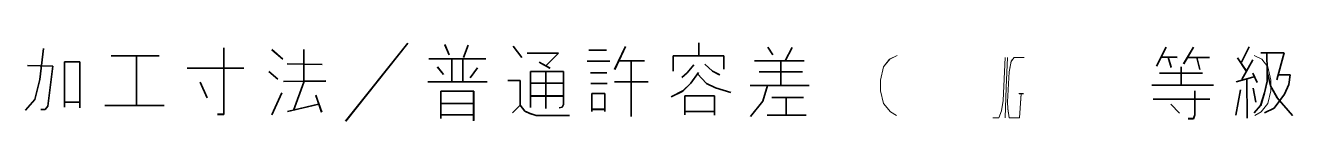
# Model space of a CAD drawing. Header units: millimetres. Extents: x 1333 to 104182, y -62616 to -5704.
# Drawn here: x 51175.83 to 51209.41, y -62575.59 to -62573.5 of the extents above; entities that cross this region are included whole.
import ezdxf

# ---------------------------------------------------------------- set-up
doc = ezdxf.new("R2010")
doc.units = ezdxf.units.MM
doc.header["$LTSCALE"] = 0.5
doc.layers.add('08', color=1, linetype='Continuous')

# ---------------------------------------------------------------- blocks, each defined once
blk = doc.blocks.new('999')
at = {"color": 7, "lineweight": 35, "ltscale": 0.066172}
blk.add_line((75265.72, -11821.05), (75270.65, -11814.83), dxfattribs=at)
at = {"color": 7, "lineweight": 35, "ltscale": 0.007379}
blk.add_line((75273.59, -11814.94), (75273.94, -11815.75), dxfattribs=at)
at = {"color": 7, "lineweight": 35, "ltscale": 0.008807}
blk.add_line((75275.45, -11814.99), (75275.08, -11815.97), dxfattribs=at)
at = {"color": 7, "lineweight": 35, "ltscale": 0.009663}
blk.add_line((75279.03, -11815.05), (75279.73, -11815.97), dxfattribs=at)
at = {"color": 7, "lineweight": 35, "ltscale": 0.01708}
blk.add_line((75287.97, -11815.08), (75287.1, -11816.93), dxfattribs=at)
at = {"color": 7, "lineweight": 35, "ltscale": 0.008563}
blk.add_line((75293.8, -11814.79), (75293.8, -11815.82), dxfattribs=at)
at = {"color": 7, "lineweight": 35, "ltscale": 0.006218}
blk.add_line((75299.28, -11815.13), (75299.67, -11815.76), dxfattribs=at)
at = {"color": 7, "lineweight": 35, "ltscale": 0.010119}
blk.add_line((75301.21, -11815.16), (75300.65, -11816.24), dxfattribs=at)
at = {"color": 7, "lineweight": 35, "ltscale": 0.014202}
blk.add_line((75330.93, -11815.14), (75330.17, -11816.66), dxfattribs=at)
at = {"color": 7, "lineweight": 35, "ltscale": 0.01294}
blk.add_line((75333.12, -11815.14), (75332.33, -11816.48), dxfattribs=at)
at = {"color": 7, "lineweight": 35, "ltscale": 0.011516}
blk.add_line((75337.54, -11815.11), (75336.92, -11816.35), dxfattribs=at)
at = {"color": 7, "lineweight": 35, "ltscale": 0.020655}
blk.add_line((75241.7, -11815.25), (75241.41, -11817.71), dxfattribs=at)
at = {"color": 7, "lineweight": 35, "ltscale": 0.031799}
blk.add_line((75247.07, -11815.82), (75250.89, -11815.82), dxfattribs=at)
at = {"color": 7, "lineweight": 35, "ltscale": 0.033154}
blk.add_line((75249.09, -11815.82), (75249.09, -11819.8), dxfattribs=at)
at = {"color": 7, "lineweight": 35, "ltscale": 0.044147}
blk.add_line((75256.04, -11815.21), (75256.04, -11820.5), dxfattribs=at)
at = {"color": 7, "lineweight": 35, "ltscale": 0.009588}
blk.add_line((75259.86, -11815.34), (75260.72, -11816.11), dxfattribs=at)
at = {"color": 7, "lineweight": 35, "ltscale": 0.021799}
blk.add_line((75262.38, -11815.32), (75262.38, -11817.93), dxfattribs=at)
at = {"color": 7, "lineweight": 35, "ltscale": 0.037671}
blk.add_line((75272.34, -11816.07), (75276.86, -11816.07), dxfattribs=at)
at = {"color": 7, "lineweight": 35, "ltscale": 0.015274}
for p, q in [((75274.16, -11816.07), (75274.16, -11817.91)), ((75275.02, -11816.07), (75275.02, -11817.91))]:
    blk.add_line(p, q, dxfattribs=at)
at = {"color": 7, "lineweight": 35, "ltscale": 0.020654}
blk.add_line((75280.15, -11815.62), (75282.63, -11815.62), dxfattribs=at)
at = {"color": 7, "lineweight": 35, "ltscale": 0.011899}
blk.add_line((75282.63, -11815.62), (75281.62, -11816.63), dxfattribs=at)
at = {"color": 7, "lineweight": 35, "ltscale": 0.011804}
blk.add_line((75285.05, -11815.37), (75286.46, -11815.37), dxfattribs=at)
at = {"color": 7, "lineweight": 35, "ltscale": 0.033508}
blk.add_line((75291.75, -11815.83), (75295.77, -11815.83), dxfattribs=at)
at = {"color": 7, "lineweight": 35, "ltscale": 0.010254}
blk.add_line((75291.75, -11817.06), (75291.75, -11815.83), dxfattribs=at)
at = {"color": 7, "lineweight": 35, "ltscale": 0.008789}
blk.add_line((75295.77, -11815.83), (75295.77, -11816.89), dxfattribs=at)
at = {"color": 7, "lineweight": 35, "ltscale": 0.010633}
blk.add_line((75330.53, -11815.94), (75331.81, -11815.95), dxfattribs=at)
at = {"color": 7, "lineweight": 35, "ltscale": 0.006978}
blk.add_line((75331.1, -11815.95), (75331.33, -11816.75), dxfattribs=at)
at = {"color": 7, "lineweight": 35, "ltscale": 0.014575}
blk.add_line((75332.63, -11815.97), (75334.38, -11815.97), dxfattribs=at)
at = {"color": 7, "lineweight": 35, "ltscale": 0.008305}
blk.add_line((75333.37, -11815.97), (75333.63, -11816.93), dxfattribs=at)
at = {"color": 7, "lineweight": 35, "ltscale": 0.010969}
blk.add_line((75336.62, -11815.98), (75337.34, -11817.09), dxfattribs=at)
at = {"color": 7, "lineweight": 35, "ltscale": 0.015061}
blk.add_line((75337.84, -11816.15), (75336.96, -11817.73), dxfattribs=at)
at = {"color": 7, "lineweight": 35, "ltscale": 0.015417}
blk.add_line((75338.47, -11815.59), (75340.32, -11815.59), dxfattribs=at)
at = {"color": 7, "lineweight": 35, "ltscale": 0.012437}
blk.add_line((75338.95, -11815.59), (75338.97, -11817.09), dxfattribs=at)
at = {"color": 7, "lineweight": 35, "ltscale": 0.018595}
blk.add_line((75340.32, -11815.59), (75339.74, -11817.75), dxfattribs=at)
at = {"color": 7, "lineweight": 35, "ltscale": 0.016825}
blk.add_line((75240.43, -11816.61), (75242.45, -11816.66), dxfattribs=at)
at = {"color": 7, "lineweight": 35, "ltscale": 0.026786}
blk.add_line((75242.45, -11816.66), (75242.03, -11819.84), dxfattribs=at)
at = {"color": 7, "lineweight": 35, "ltscale": 0.030225}
blk.add_line((75243.37, -11819.93), (75243.37, -11816.3), dxfattribs=at)
at = {"color": 7, "lineweight": 35, "ltscale": 0.010229}
for p, q in [((75243.37, -11816.3), (75244.59, -11816.3)), ((75243.37, -11819.54), (75244.59, -11819.54))]:
    blk.add_line(p, q, dxfattribs=at)
at = {"color": 7, "lineweight": 35, "ltscale": 0.030591}
blk.add_line((75244.59, -11816.3), (75244.59, -11819.98), dxfattribs=at)
at = {"color": 7, "lineweight": 35, "ltscale": 0.037646}
blk.add_line((75253.11, -11816.81), (75257.62, -11816.81), dxfattribs=at)
at = {"color": 7, "lineweight": 35, "ltscale": 0.007779}
blk.add_line((75259.62, -11817.07), (75260.32, -11817.69), dxfattribs=at)
at = {"color": 7, "lineweight": 35, "ltscale": 0.023221}
blk.add_line((75261.07, -11816.48), (75263.85, -11816.52), dxfattribs=at)
at = {"color": 7, "lineweight": 35, "ltscale": 0.006379}
blk.add_line((75273.02, -11816.72), (75273.48, -11817.33), dxfattribs=at)
at = {"color": 7, "lineweight": 35, "ltscale": 0.008333}
blk.add_line((75276.19, -11816.78), (75275.6, -11817.59), dxfattribs=at)
at = {"color": 7, "lineweight": 35, "ltscale": 0.021924}
for p, q in [((75280.4, -11817.08), (75283.04, -11817.08)), ((75280.4, -11818.02), (75283.04, -11818.02)), ((75280.4, -11819.04), (75283.04, -11819.04))]:
    blk.add_line(p, q, dxfattribs=at)
at = {"color": 7, "lineweight": 35, "ltscale": 0.024112}
blk.add_line((75280.4, -11819.97), (75280.4, -11817.08), dxfattribs=at)
at = {"color": 7, "lineweight": 35, "ltscale": 0.008191}
blk.add_line((75281.1, -11816.34), (75281.96, -11816.83), dxfattribs=at)
at = {"color": 7, "lineweight": 35, "ltscale": 0.024789}
blk.add_line((75281.62, -11817.08), (75281.62, -11820.05), dxfattribs=at)
at = {"color": 7, "lineweight": 35, "ltscale": 0.022086}
blk.add_line((75283.04, -11817.08), (75283.04, -11819.73), dxfattribs=at)
at = {"color": 7, "lineweight": 35, "ltscale": 0.014954}
blk.add_line((75284.91, -11816.25), (75286.7, -11816.25), dxfattribs=at)
at = {"color": 7, "lineweight": 35, "ltscale": 0.017163}
blk.add_line((75287.42, -11816.23), (75289.48, -11816.23), dxfattribs=at)
at = {"color": 7, "lineweight": 35, "ltscale": 0.037097}
blk.add_line((75288.4, -11816.23), (75288.4, -11820.69), dxfattribs=at)
at = {"color": 7, "lineweight": 35, "ltscale": 0.006944}
blk.add_line((75293.4, -11816.55), (75292.86, -11817.18), dxfattribs=at)
at = {"color": 7, "lineweight": 35, "ltscale": 0.008876}
blk.add_line((75293.77, -11817.16), (75293.15, -11818.02), dxfattribs=at)
at = {"color": 7, "lineweight": 35, "ltscale": 0.006856}
blk.add_line((75294.27, -11816.51), (75294.88, -11817.06), dxfattribs=at)
at = {"color": 7, "lineweight": 35, "ltscale": 0.005335}
blk.add_line((75294.88, -11817.06), (75295.45, -11817.36), dxfattribs=at)
at = {"color": 7, "lineweight": 35, "ltscale": 0.032825}
blk.add_line((75298.21, -11816.22), (75302.15, -11816.22), dxfattribs=at)
at = {"color": 7, "lineweight": 35, "ltscale": 0.028784}
blk.add_line((75298.58, -11817.1), (75302.03, -11817.1), dxfattribs=at)
at = {"color": 7, "lineweight": 35, "ltscale": 0.016113}
blk.add_line((75300.3, -11816.27), (75300.3, -11818.2), dxfattribs=at)
at = {"color": 7, "lineweight": 35, "ltscale": 0.012183}
blk.add_line((75332.14, -11816.71), (75332.14, -11818.17), dxfattribs=at)
at = {"color": 7, "lineweight": 35, "ltscale": 0.006531}
blk.add_line((75338.97, -11817.09), (75338.97, -11817.87), dxfattribs=at)
at = {"color": 7, "lineweight": 35, "ltscale": 0.009809}
blk.add_line((75338.97, -11817.09), (75339.24, -11818.23), dxfattribs=at)
at = {"color": 7, "lineweight": 35, "ltscale": 0.013815}
blk.add_line((75241.41, -11817.71), (75241, -11819.32), dxfattribs=at)
at = {"color": 7, "lineweight": 35, "ltscale": 0.011397}
blk.add_line((75254.16, -11817.93), (75254.71, -11819.18), dxfattribs=at)
at = {"color": 7, "lineweight": 35, "ltscale": 0.027969}
blk.add_line((75264.14, -11817.84), (75260.78, -11817.89), dxfattribs=at)
at = {"color": 7, "lineweight": 35, "ltscale": 0.020044}
blk.add_line((75262.38, -11817.93), (75261.57, -11820.2), dxfattribs=at)
at = {"color": 7, "lineweight": 35, "ltscale": 0.039233}
blk.add_line((75272.25, -11817.91), (75276.96, -11817.91), dxfattribs=at)
at = {"color": 7, "lineweight": 35, "ltscale": 0.008044}
blk.add_line((75278.61, -11817.8), (75279.58, -11817.8), dxfattribs=at)
at = {"color": 7, "lineweight": 35, "ltscale": 0.016486}
blk.add_line((75279.58, -11817.8), (75279.58, -11819.78), dxfattribs=at)
at = {"color": 7, "lineweight": 35, "ltscale": 0.010791}
for p, q in [((75285.19, -11817.18), (75286.49, -11817.18)), ((75285.21, -11818.05), (75286.5, -11818.05))]:
    blk.add_line(p, q, dxfattribs=at)
at = {"color": 7, "lineweight": 35, "ltscale": 0.022253}
blk.add_line((75287.1, -11817.9), (75289.77, -11817.9), dxfattribs=at)
at = {"color": 7, "lineweight": 35, "ltscale": 0.004706}
blk.add_line((75292.86, -11817.18), (75292.44, -11817.56), dxfattribs=at)
at = {"color": 7, "lineweight": 35, "ltscale": 0.007402}
blk.add_line((75293.15, -11818.02), (75292.52, -11818.64), dxfattribs=at)
at = {"color": 7, "lineweight": 35, "ltscale": 0.008722}
blk.add_line((75293.69, -11817.28), (75294.39, -11818.05), dxfattribs=at)
at = {"color": 7, "lineweight": 35, "ltscale": 0.0066}
blk.add_line((75294.39, -11818.05), (75295.11, -11818.39), dxfattribs=at)
at = {"color": 7, "lineweight": 35, "ltscale": 0.040857}
blk.add_line((75329.81, -11818.17), (75334.71, -11818.17), dxfattribs=at)
at = {"color": 7, "lineweight": 35, "ltscale": 0.028455}
blk.add_line((75330.42, -11817.21), (75333.84, -11817.21), dxfattribs=at)
at = {"color": 7, "lineweight": 35, "ltscale": 0.013172}
blk.add_line((75336.5, -11817.91), (75338.02, -11817.48), dxfattribs=at)
at = {"color": 7, "lineweight": 35, "ltscale": 0.026301}
blk.add_line((75337.36, -11817.67), (75337.39, -11820.82), dxfattribs=at)
at = {"color": 7, "lineweight": 35, "ltscale": 0.006849}
blk.add_line((75337.82, -11817.22), (75338.18, -11817.96), dxfattribs=at)
at = {"color": 7, "lineweight": 35, "ltscale": 0.007862}
blk.add_line((75338.97, -11817.87), (75338.75, -11818.79), dxfattribs=at)
at = {"color": 7, "lineweight": 35, "ltscale": 0.007922}
blk.add_line((75339.85, -11817.35), (75340.8, -11817.35), dxfattribs=at)
at = {"color": 7, "lineweight": 35, "ltscale": 0.006974}
blk.add_line((75340.68, -11818.13), (75340.35, -11818.89), dxfattribs=at)
at = {"color": 7, "lineweight": 35, "ltscale": 0.006559}
blk.add_line((75340.8, -11817.35), (75340.68, -11818.13), dxfattribs=at)
at = {"color": 7, "lineweight": 35, "ltscale": 0.016069}
blk.add_line((75259.86, -11820.55), (75260.65, -11818.79), dxfattribs=at)
at = {"color": 7, "lineweight": 35, "ltscale": 0.011819}
blk.add_line((75263.35, -11818.99), (75263.81, -11820.33), dxfattribs=at)
at = {"color": 7, "lineweight": 35, "ltscale": 0.021753}
for p, q in [((75273.28, -11818.66), (75275.89, -11818.66)), ((75273.28, -11819.65), (75275.89, -11819.65)), ((75273.28, -11820.55), (75275.89, -11820.55))]:
    blk.add_line(p, q, dxfattribs=at)
at = {"color": 7, "lineweight": 35, "ltscale": 0.018134}
blk.add_line((75273.28, -11820.83), (75273.28, -11818.66), dxfattribs=at)
at = {"color": 7, "lineweight": 35, "ltscale": 0.019601}
blk.add_line((75275.89, -11818.66), (75275.89, -11821.01), dxfattribs=at)
at = {"color": 7, "lineweight": 35, "ltscale": 0.008545}
for p, q in [((75285.29, -11818.85), (75286.31, -11818.85)), ((75285.29, -11820.1), (75286.31, -11820.1))]:
    blk.add_line(p, q, dxfattribs=at)
at = {"color": 7, "lineweight": 35, "ltscale": 0.011942}
for p, q in [((75285.29, -11820.28), (75285.29, -11818.85)), ((75286.31, -11818.85), (75286.31, -11820.28))]:
    blk.add_line(p, q, dxfattribs=at)
at = {"color": 7, "lineweight": 35, "ltscale": 0.008548}
blk.add_line((75292.52, -11818.64), (75291.6, -11819.1), dxfattribs=at)
at = {"color": 7, "lineweight": 35, "ltscale": 0.019666}
for p, q in [((75292.68, -11819.02), (75295.04, -11819.02)), ((75292.68, -11820.27), (75295.04, -11820.27))]:
    blk.add_line(p, q, dxfattribs=at)
at = {"color": 7, "lineweight": 35, "ltscale": 0.012732}
blk.add_line((75292.68, -11820.55), (75292.68, -11819.02), dxfattribs=at)
at = {"color": 7, "lineweight": 35, "ltscale": 0.012845}
blk.add_line((75295.04, -11819.02), (75295.04, -11820.56), dxfattribs=at)
at = {"color": 7, "lineweight": 35, "ltscale": 0.010672}
blk.add_line((75295.11, -11818.39), (75296.34, -11818.75), dxfattribs=at)
at = {"color": 7, "lineweight": 35, "ltscale": 0.039124}
blk.add_line((75297.86, -11818.2), (75302.56, -11818.2), dxfattribs=at)
at = {"color": 7, "lineweight": 35, "ltscale": 0.0108}
blk.add_line((75299.24, -11818.2), (75298.87, -11819.44), dxfattribs=at)
at = {"color": 7, "lineweight": 35, "ltscale": 0.021021}
blk.add_line((75299.59, -11819.16), (75302.11, -11819.16), dxfattribs=at)
at = {"color": 7, "lineweight": 35, "ltscale": 0.011719}
blk.add_line((75300.73, -11819.16), (75300.73, -11820.56), dxfattribs=at)
at = {"color": 7, "lineweight": 35, "ltscale": 0.015826}
blk.add_line((75333.21, -11818.64), (75333.21, -11820.54), dxfattribs=at)
at = {"color": 7, "lineweight": 35, "ltscale": 0.017145}
blk.add_line((75336.86, -11818.55), (75336.47, -11820.57), dxfattribs=at)
at = {"color": 7, "lineweight": 35, "ltscale": 0.009481}
blk.add_line((75337.85, -11818.41), (75338.08, -11819.53), dxfattribs=at)
at = {"color": 7, "lineweight": 35, "ltscale": 0.008778}
blk.add_line((75338.75, -11818.79), (75338.45, -11819.8), dxfattribs=at)
at = {"color": 7, "lineweight": 35, "ltscale": 0.009214}
blk.add_line((75339.24, -11818.23), (75339.78, -11819.2), dxfattribs=at)
at = {"color": 7, "lineweight": 35, "ltscale": 0.011668}
blk.add_line((75340.35, -11818.89), (75339.52, -11820.02), dxfattribs=at)
at = {"color": 7, "lineweight": 35, "ltscale": 0.009468}
blk.add_line((75241, -11819.32), (75240.25, -11820.17), dxfattribs=at)
at = {"color": 7, "lineweight": 35, "ltscale": 0.00293}
blk.add_line((75241.83, -11820.13), (75241.48, -11820.13), dxfattribs=at)
at = {"color": 7, "lineweight": 35, "ltscale": 0.002891}
blk.add_line((75242.03, -11819.84), (75241.83, -11820.13), dxfattribs=at)
at = {"color": 7, "lineweight": 35, "ltscale": 0.039294}
blk.add_line((75246.57, -11819.8), (75251.28, -11819.8), dxfattribs=at)
at = {"color": 7, "lineweight": 35, "ltscale": 0.021238}
blk.add_line((75261.09, -11820.28), (75263.57, -11819.69), dxfattribs=at)
at = {"color": 7, "lineweight": 35, "ltscale": 0.007115}
blk.add_line((75279.58, -11819.78), (75278.97, -11820.38), dxfattribs=at)
at = {"color": 7, "lineweight": 35, "ltscale": 0.005093}
blk.add_line((75279.58, -11819.78), (75279.95, -11820.26), dxfattribs=at)
at = {"color": 7, "lineweight": 35, "ltscale": 0.001934}
blk.add_line((75282.92, -11819.93), (75282.7, -11819.99), dxfattribs=at)
at = {"color": 7, "lineweight": 35, "ltscale": 0.001928}
blk.add_line((75283.04, -11819.73), (75282.92, -11819.93), dxfattribs=at)
at = {"color": 7, "lineweight": 35, "ltscale": 0.01322}
blk.add_line((75298.87, -11819.44), (75297.89, -11820.69), dxfattribs=at)
at = {"color": 7, "lineweight": 35, "ltscale": 0.037598}
blk.add_line((75329.9, -11819.3), (75334.41, -11819.3), dxfattribs=at)
at = {"color": 7, "lineweight": 35, "ltscale": 0.00834}
blk.add_line((75332, -11820.42), (75331.31, -11819.69), dxfattribs=at)
at = {"color": 7, "lineweight": 35, "ltscale": 0.006581}
blk.add_line((75338.45, -11819.8), (75337.93, -11820.39), dxfattribs=at)
at = {"color": 7, "lineweight": 35, "ltscale": 0.00696}
blk.add_line((75339.52, -11820.02), (75338.77, -11820.39), dxfattribs=at)
at = {"color": 7, "lineweight": 35, "ltscale": 0.01548}
blk.add_line((75339.78, -11819.2), (75341, -11820.6), dxfattribs=at)
at = {"color": 7, "lineweight": 35, "ltscale": 0.004382}
blk.add_line((75256.04, -11820.5), (75255.52, -11820.5), dxfattribs=at)
at = {"color": 7, "lineweight": 35, "ltscale": 0.003764}
blk.add_line((75279.95, -11820.26), (75280.37, -11820.44), dxfattribs=at)
at = {"color": 7, "lineweight": 35, "ltscale": 0.004227}
blk.add_line((75280.37, -11820.44), (75280.85, -11820.59), dxfattribs=at)
at = {"color": 7, "lineweight": 35, "ltscale": 0.022107}
blk.add_line((75280.85, -11820.59), (75283.5, -11820.59), dxfattribs=at)
at = {"color": 7, "lineweight": 35, "ltscale": 0.025977}
blk.add_line((75299.21, -11820.58), (75302.33, -11820.58), dxfattribs=at)
at = {"color": 7, "lineweight": 35, "ltscale": 0.003699}
blk.add_line((75333.12, -11820.85), (75332.68, -11820.85), dxfattribs=at)
at = {"color": 7, "lineweight": 35, "ltscale": 0.002686}
blk.add_line((75333.21, -11820.54), (75333.12, -11820.85), dxfattribs=at)
at = {"color": 7, "lineweight": 13}
for points in [[(75309.56, -11815.8), (75308.96, -11816.1), (75308.48, -11816.7), (75308.24, -11817.78), (75308.24, -11818.62), (75308.48, -11819.64), (75309.02, -11820.3), (75309.5, -11820.6)], [(75318.14, -11815.97), (75317.99, -11819.39), (75317.84, -11820.23), (75317.64, -11820.77), (75317.16, -11820.77)], [(75318.14, -11820.77), (75318.23, -11818.37), (75318.32, -11815.97)], [(75319.42, -11818.85), (75319.27, -11820.77), (75318.47, -11820.77), (75318.35, -11820.05), (75318.32, -11819.51), (75318.47, -11817.11), (75318.62, -11816.27), (75318.86, -11815.97), (75319.66, -11815.97)], [(75337.94, -11815.8), (75338.54, -11816.1), (75339.02, -11816.7), (75339.26, -11817.78), (75339.26, -11818.62), (75339.02, -11819.64), (75338.48, -11820.3), (75338, -11820.6)], [(75319.24, -11818.85), (75319.6, -11818.85)]]:
    blk.add_lwpolyline(points, dxfattribs=at)

msp = doc.modelspace()

# ---------------------------------------------------------------- linework, layer by layer
at = {"color": 7, "lineweight": 35, "ltscale": 0.066172}
msp.add_line((51184.313, -62575.59), (51185.958, -62573.516), dxfattribs=at)
at = {"color": 7, "lineweight": 35, "ltscale": 0.007379}
msp.add_line((51186.938, -62573.553), (51187.055, -62573.824), dxfattribs=at)
at = {"color": 7, "lineweight": 35, "ltscale": 0.008807}
msp.add_line((51187.559, -62573.567), (51187.435, -62573.897), dxfattribs=at)
at = {"color": 7, "lineweight": 35, "ltscale": 0.009663}
msp.add_line((51188.751, -62573.589), (51188.985, -62573.897), dxfattribs=at)
at = {"color": 7, "lineweight": 35, "ltscale": 0.008563}
msp.add_line((51193.674, -62573.503), (51193.674, -62573.845), dxfattribs=at)
at = {"color": 7, "lineweight": 35, "ltscale": 0.020655}
msp.add_line((51176.308, -62573.655), (51176.212, -62574.476), dxfattribs=at)
at = {"color": 7, "lineweight": 35, "ltscale": 0.031799}
msp.add_line((51178.099, -62573.846), (51179.371, -62573.846), dxfattribs=at)
at = {"color": 7, "lineweight": 35, "ltscale": 0.033154}
msp.add_line((51178.771, -62573.846), (51178.771, -62575.172), dxfattribs=at)
at = {"color": 7, "lineweight": 35, "ltscale": 0.044147}
msp.add_line((51181.089, -62573.641), (51181.089, -62575.407), dxfattribs=at)
at = {"color": 7, "lineweight": 35, "ltscale": 0.009588}
msp.add_line((51182.361, -62573.685), (51182.646, -62573.941), dxfattribs=at)
at = {"color": 7, "lineweight": 35, "ltscale": 0.021799}
msp.add_line((51183.202, -62573.677), (51183.202, -62574.549), dxfattribs=at)
at = {"color": 7, "lineweight": 35, "ltscale": 0.037671}
msp.add_line((51186.521, -62573.93), (51188.028, -62573.93), dxfattribs=at)
at = {"color": 7, "lineweight": 35, "ltscale": 0.015274}
for p, q in [((51187.128, -62573.93), (51187.128, -62574.541)), ((51187.416, -62573.93), (51187.416, -62574.541))]:
    msp.add_line(p, q, dxfattribs=at)
at = {"color": 7, "lineweight": 35, "ltscale": 0.020654}
msp.add_line((51189.124, -62573.78), (51189.95, -62573.78), dxfattribs=at)
at = {"color": 7, "lineweight": 35, "ltscale": 0.011899}
msp.add_line((51189.95, -62573.78), (51189.613, -62574.117), dxfattribs=at)
at = {"color": 7, "lineweight": 35, "ltscale": 0.011804}
msp.add_line((51190.756, -62573.697), (51191.228, -62573.697), dxfattribs=at)
at = {"color": 7, "lineweight": 35, "ltscale": 0.01708}
msp.add_line((51191.732, -62573.597), (51191.439, -62574.215), dxfattribs=at)
at = {"color": 7, "lineweight": 35, "ltscale": 0.033508}
msp.add_line((51192.991, -62573.85), (51194.331, -62573.85), dxfattribs=at)
at = {"color": 7, "lineweight": 35, "ltscale": 0.010254}
msp.add_line((51192.991, -62574.26), (51192.991, -62573.85), dxfattribs=at)
at = {"color": 7, "lineweight": 35, "ltscale": 0.008789}
msp.add_line((51194.331, -62573.85), (51194.331, -62574.201), dxfattribs=at)
at = {"color": 7, "lineweight": 35, "ltscale": 0.006218}
msp.add_line((51195.5, -62573.615), (51195.63, -62573.827), dxfattribs=at)
at = {"color": 7, "lineweight": 35, "ltscale": 0.010119}
msp.add_line((51196.143, -62573.624), (51195.959, -62573.985), dxfattribs=at)
at = {"color": 7, "lineweight": 35, "ltscale": 0.014202}
msp.add_line((51206.052, -62573.619), (51205.797, -62574.126), dxfattribs=at)
at = {"color": 7, "lineweight": 35, "ltscale": 0.010633}
msp.add_line((51205.918, -62573.886), (51206.343, -62573.89), dxfattribs=at)
at = {"color": 7, "lineweight": 35, "ltscale": 0.006978}
msp.add_line((51206.107, -62573.888), (51206.183, -62574.157), dxfattribs=at)
at = {"color": 7, "lineweight": 35, "ltscale": 0.01294}
msp.add_line((51206.779, -62573.619), (51206.519, -62574.066), dxfattribs=at)
at = {"color": 7, "lineweight": 35, "ltscale": 0.014575}
msp.add_line((51206.618, -62573.896), (51207.201, -62573.895), dxfattribs=at)
at = {"color": 7, "lineweight": 35, "ltscale": 0.008305}
msp.add_line((51206.865, -62573.896), (51206.95, -62574.217), dxfattribs=at)
at = {"color": 7, "lineweight": 35, "ltscale": 0.010969}
msp.add_line((51207.947, -62573.9), (51208.188, -62574.267), dxfattribs=at)
at = {"color": 7, "lineweight": 35, "ltscale": 0.011516}
msp.add_line((51208.253, -62573.609), (51208.047, -62574.021), dxfattribs=at)
at = {"color": 7, "lineweight": 35, "ltscale": 0.015417}
msp.add_line((51208.564, -62573.77), (51209.181, -62573.77), dxfattribs=at)
at = {"color": 7, "lineweight": 35, "ltscale": 0.012437}
msp.add_line((51208.725, -62573.77), (51208.729, -62574.267), dxfattribs=at)
at = {"color": 7, "lineweight": 35, "ltscale": 0.018595}
msp.add_line((51209.181, -62573.77), (51208.988, -62574.488), dxfattribs=at)
at = {"color": 7, "lineweight": 35, "ltscale": 0.016825}
msp.add_line((51175.883, -62574.11), (51176.556, -62574.124), dxfattribs=at)
at = {"color": 7, "lineweight": 35, "ltscale": 0.026786}
msp.add_line((51176.556, -62574.124), (51176.417, -62575.187), dxfattribs=at)
at = {"color": 7, "lineweight": 35, "ltscale": 0.030225}
msp.add_line((51176.863, -62575.216), (51176.863, -62574.007), dxfattribs=at)
at = {"color": 7, "lineweight": 35, "ltscale": 0.010229}
for p, q in [((51176.863, -62574.007), (51177.272, -62574.007)), ((51176.863, -62575.084), (51177.272, -62575.084))]:
    msp.add_line(p, q, dxfattribs=at)
at = {"color": 7, "lineweight": 35, "ltscale": 0.030591}
msp.add_line((51177.272, -62574.007), (51177.272, -62575.231), dxfattribs=at)
at = {"color": 7, "lineweight": 35, "ltscale": 0.037646}
msp.add_line((51180.109, -62574.176), (51181.615, -62574.176), dxfattribs=at)
at = {"color": 7, "lineweight": 35, "ltscale": 0.007779}
msp.add_line((51182.281, -62574.263), (51182.515, -62574.469), dxfattribs=at)
at = {"color": 7, "lineweight": 35, "ltscale": 0.023221}
msp.add_line((51182.763, -62574.066), (51183.692, -62574.08), dxfattribs=at)
at = {"color": 7, "lineweight": 35, "ltscale": 0.006379}
msp.add_line((51186.748, -62574.147), (51186.901, -62574.35), dxfattribs=at)
at = {"color": 7, "lineweight": 35, "ltscale": 0.008333}
msp.add_line((51187.805, -62574.166), (51187.608, -62574.435), dxfattribs=at)
at = {"color": 7, "lineweight": 35, "ltscale": 0.021924}
for p, q in [((51189.209, -62574.264), (51190.086, -62574.264)), ((51189.209, -62574.58), (51190.086, -62574.58)), ((51189.209, -62574.918), (51190.086, -62574.918))]:
    msp.add_line(p, q, dxfattribs=at)
at = {"color": 7, "lineweight": 35, "ltscale": 0.024112}
msp.add_line((51189.209, -62575.229), (51189.209, -62574.264), dxfattribs=at)
at = {"color": 7, "lineweight": 35, "ltscale": 0.008191}
msp.add_line((51189.442, -62574.018), (51189.726, -62574.182), dxfattribs=at)
at = {"color": 7, "lineweight": 35, "ltscale": 0.024789}
msp.add_line((51189.614, -62574.264), (51189.614, -62575.256), dxfattribs=at)
at = {"color": 7, "lineweight": 35, "ltscale": 0.022086}
msp.add_line((51190.086, -62574.264), (51190.086, -62575.148), dxfattribs=at)
at = {"color": 7, "lineweight": 35, "ltscale": 0.014954}
msp.add_line((51190.711, -62573.989), (51191.309, -62573.989), dxfattribs=at)
at = {"color": 7, "lineweight": 35, "ltscale": 0.017163}
msp.add_line((51191.549, -62573.984), (51192.235, -62573.984), dxfattribs=at)
at = {"color": 7, "lineweight": 35, "ltscale": 0.037097}
msp.add_line((51191.875, -62573.984), (51191.875, -62575.468), dxfattribs=at)
at = {"color": 7, "lineweight": 35, "ltscale": 0.006944}
msp.add_line((51193.54, -62574.089), (51193.36, -62574.3), dxfattribs=at)
at = {"color": 7, "lineweight": 35, "ltscale": 0.006856}
msp.add_line((51193.832, -62574.075), (51194.034, -62574.26), dxfattribs=at)
at = {"color": 7, "lineweight": 35, "ltscale": 0.005335}
msp.add_line((51194.034, -62574.26), (51194.223, -62574.359), dxfattribs=at)
at = {"color": 7, "lineweight": 35, "ltscale": 0.032825}
msp.add_line((51195.145, -62573.981), (51196.458, -62573.981), dxfattribs=at)
at = {"color": 7, "lineweight": 35, "ltscale": 0.016113}
msp.add_line((51195.842, -62573.994), (51195.842, -62574.638), dxfattribs=at)
at = {"color": 7, "lineweight": 35, "ltscale": 0.012183}
msp.add_line((51206.454, -62574.142), (51206.454, -62574.629), dxfattribs=at)
at = {"color": 7, "lineweight": 35, "ltscale": 0.015061}
msp.add_line((51208.354, -62573.956), (51208.063, -62574.483), dxfattribs=at)
at = {"color": 7, "lineweight": 35, "ltscale": 0.013815}
msp.add_line((51176.212, -62574.476), (51176.074, -62575.011), dxfattribs=at)
at = {"color": 7, "lineweight": 35, "ltscale": 0.011397}
msp.add_line((51180.46, -62574.549), (51180.643, -62574.967), dxfattribs=at)
at = {"color": 7, "lineweight": 35, "ltscale": 0.027969}
msp.add_line((51183.787, -62574.52), (51182.668, -62574.535), dxfattribs=at)
at = {"color": 7, "lineweight": 35, "ltscale": 0.020044}
msp.add_line((51183.202, -62574.549), (51182.931, -62575.304), dxfattribs=at)
at = {"color": 7, "lineweight": 35, "ltscale": 0.039233}
msp.add_line((51186.491, -62574.541), (51188.06, -62574.541), dxfattribs=at)
at = {"color": 7, "lineweight": 35, "ltscale": 0.008044}
msp.add_line((51188.612, -62574.505), (51188.934, -62574.505), dxfattribs=at)
at = {"color": 7, "lineweight": 35, "ltscale": 0.016486}
msp.add_line((51188.934, -62574.505), (51188.934, -62575.165), dxfattribs=at)
at = {"color": 7, "lineweight": 35, "ltscale": 0.010791}
for p, q in [((51190.805, -62574.3), (51191.237, -62574.3)), ((51190.81, -62574.589), (51191.242, -62574.589))]:
    msp.add_line(p, q, dxfattribs=at)
at = {"color": 7, "lineweight": 35, "ltscale": 0.022253}
msp.add_line((51191.439, -62574.539), (51192.33, -62574.539), dxfattribs=at)
at = {"color": 7, "lineweight": 35, "ltscale": 0.004706}
msp.add_line((51193.36, -62574.3), (51193.22, -62574.427), dxfattribs=at)
at = {"color": 7, "lineweight": 35, "ltscale": 0.007402}
msp.add_line((51193.458, -62574.58), (51193.247, -62574.787), dxfattribs=at)
at = {"color": 7, "lineweight": 35, "ltscale": 0.008876}
msp.add_line((51193.666, -62574.291), (51193.458, -62574.58), dxfattribs=at)
at = {"color": 7, "lineweight": 35, "ltscale": 0.008722}
msp.add_line((51193.636, -62574.332), (51193.872, -62574.589), dxfattribs=at)
at = {"color": 7, "lineweight": 35, "ltscale": 0.0066}
msp.add_line((51193.872, -62574.589), (51194.111, -62574.702), dxfattribs=at)
at = {"color": 7, "lineweight": 35, "ltscale": 0.028784}
msp.add_line((51195.266, -62574.273), (51196.417, -62574.273), dxfattribs=at)
at = {"color": 7, "lineweight": 35, "ltscale": 0.028455}
msp.add_line((51205.882, -62574.307), (51207.02, -62574.307), dxfattribs=at)
at = {"color": 7, "lineweight": 35, "ltscale": 0.013172}
msp.add_line((51207.907, -62574.543), (51208.414, -62574.398), dxfattribs=at)
at = {"color": 7, "lineweight": 35, "ltscale": 0.026301}
msp.add_line((51208.193, -62574.461), (51208.203, -62575.513), dxfattribs=at)
at = {"color": 7, "lineweight": 35, "ltscale": 0.006849}
msp.add_line((51208.349, -62574.312), (51208.469, -62574.559), dxfattribs=at)
at = {"color": 7, "lineweight": 35, "ltscale": 0.007862}
msp.add_line((51208.729, -62574.528), (51208.659, -62574.835), dxfattribs=at)
at = {"color": 7, "lineweight": 35, "ltscale": 0.006531}
msp.add_line((51208.729, -62574.267), (51208.729, -62574.528), dxfattribs=at)
at = {"color": 7, "lineweight": 35, "ltscale": 0.009809}
msp.add_line((51208.729, -62574.267), (51208.82, -62574.649), dxfattribs=at)
at = {"color": 7, "lineweight": 35, "ltscale": 0.007922}
msp.add_line((51209.024, -62574.355), (51209.341, -62574.355), dxfattribs=at)
at = {"color": 7, "lineweight": 35, "ltscale": 0.006559}
msp.add_line((51209.341, -62574.355), (51209.301, -62574.614), dxfattribs=at)
at = {"color": 7, "lineweight": 35, "ltscale": 0.016069}
msp.add_line((51182.361, -62575.421), (51182.625, -62574.835), dxfattribs=at)
at = {"color": 7, "lineweight": 35, "ltscale": 0.011819}
msp.add_line((51183.523, -62574.901), (51183.677, -62575.348), dxfattribs=at)
at = {"color": 7, "lineweight": 35, "ltscale": 0.021753}
for p, q in [((51186.835, -62574.791), (51187.706, -62574.791)), ((51186.835, -62575.121), (51187.706, -62575.121)), ((51186.835, -62575.421), (51187.706, -62575.421))]:
    msp.add_line(p, q, dxfattribs=at)
at = {"color": 7, "lineweight": 35, "ltscale": 0.018134}
msp.add_line((51186.835, -62575.516), (51186.835, -62574.791), dxfattribs=at)
at = {"color": 7, "lineweight": 35, "ltscale": 0.019601}
msp.add_line((51187.706, -62574.791), (51187.706, -62575.575), dxfattribs=at)
at = {"color": 7, "lineweight": 35, "ltscale": 0.008545}
for p, q in [((51190.837, -62574.855), (51191.179, -62574.855)), ((51190.837, -62575.274), (51191.179, -62575.274))]:
    msp.add_line(p, q, dxfattribs=at)
at = {"color": 7, "lineweight": 35, "ltscale": 0.011942}
for p, q in [((51190.837, -62575.332), (51190.837, -62574.855)), ((51191.179, -62574.855), (51191.179, -62575.332))]:
    msp.add_line(p, q, dxfattribs=at)
at = {"color": 7, "lineweight": 35, "ltscale": 0.008548}
msp.add_line((51193.247, -62574.787), (51192.941, -62574.94), dxfattribs=at)
at = {"color": 7, "lineweight": 35, "ltscale": 0.019666}
for p, q in [((51193.301, -62574.913), (51194.088, -62574.913)), ((51193.301, -62575.328), (51194.088, -62575.328))]:
    msp.add_line(p, q, dxfattribs=at)
at = {"color": 7, "lineweight": 35, "ltscale": 0.012732}
msp.add_line((51193.301, -62575.423), (51193.301, -62574.913), dxfattribs=at)
at = {"color": 7, "lineweight": 35, "ltscale": 0.012845}
msp.add_line((51194.088, -62574.913), (51194.088, -62575.427), dxfattribs=at)
at = {"color": 7, "lineweight": 35, "ltscale": 0.010672}
msp.add_line((51194.111, -62574.702), (51194.52, -62574.823), dxfattribs=at)
at = {"color": 7, "lineweight": 35, "ltscale": 0.039124}
msp.add_line((51195.028, -62574.638), (51196.593, -62574.638), dxfattribs=at)
at = {"color": 7, "lineweight": 35, "ltscale": 0.0108}
msp.add_line((51195.487, -62574.638), (51195.365, -62575.053), dxfattribs=at)
at = {"color": 7, "lineweight": 35, "ltscale": 0.040857}
msp.add_line((51205.676, -62574.629), (51207.311, -62574.629), dxfattribs=at)
at = {"color": 7, "lineweight": 35, "ltscale": 0.015826}
msp.add_line((51206.81, -62574.785), (51206.81, -62575.418), dxfattribs=at)
at = {"color": 7, "lineweight": 35, "ltscale": 0.017145}
msp.add_line((51208.028, -62574.755), (51207.897, -62575.428), dxfattribs=at)
at = {"color": 7, "lineweight": 35, "ltscale": 0.009481}
msp.add_line((51208.358, -62574.709), (51208.434, -62575.081), dxfattribs=at)
at = {"color": 7, "lineweight": 35, "ltscale": 0.008778}
msp.add_line((51208.659, -62574.835), (51208.559, -62575.172), dxfattribs=at)
at = {"color": 7, "lineweight": 35, "ltscale": 0.009214}
msp.add_line((51208.82, -62574.649), (51209, -62574.971), dxfattribs=at)
at = {"color": 7, "lineweight": 35, "ltscale": 0.011668}
msp.add_line((51209.19, -62574.87), (51208.915, -62575.247), dxfattribs=at)
at = {"color": 7, "lineweight": 35, "ltscale": 0.006974}
msp.add_line((51209.301, -62574.614), (51209.19, -62574.87), dxfattribs=at)
at = {"color": 7, "lineweight": 35, "ltscale": 0.009468}
msp.add_line((51176.074, -62575.011), (51175.825, -62575.297), dxfattribs=at)
at = {"color": 7, "lineweight": 35, "ltscale": 0.002891}
msp.add_line((51176.417, -62575.187), (51176.352, -62575.282), dxfattribs=at)
at = {"color": 7, "lineweight": 35, "ltscale": 0.039294}
msp.add_line((51177.931, -62575.172), (51179.502, -62575.172), dxfattribs=at)
at = {"color": 7, "lineweight": 35, "ltscale": 0.021238}
msp.add_line((51182.771, -62575.333), (51183.597, -62575.135), dxfattribs=at)
at = {"color": 7, "lineweight": 35, "ltscale": 0.007115}
msp.add_line((51188.934, -62575.165), (51188.732, -62575.366), dxfattribs=at)
at = {"color": 7, "lineweight": 35, "ltscale": 0.005093}
msp.add_line((51188.934, -62575.165), (51189.058, -62575.326), dxfattribs=at)
at = {"color": 7, "lineweight": 35, "ltscale": 0.001934}
msp.add_line((51190.047, -62575.215), (51189.973, -62575.235), dxfattribs=at)
at = {"color": 7, "lineweight": 35, "ltscale": 0.001928}
msp.add_line((51190.086, -62575.148), (51190.047, -62575.215), dxfattribs=at)
at = {"color": 7, "lineweight": 35, "ltscale": 0.01322}
msp.add_line((51195.365, -62575.053), (51195.037, -62575.468), dxfattribs=at)
at = {"color": 7, "lineweight": 35, "ltscale": 0.021021}
msp.add_line((51195.604, -62574.958), (51196.444, -62574.958), dxfattribs=at)
at = {"color": 7, "lineweight": 35, "ltscale": 0.011719}
msp.add_line((51195.986, -62574.958), (51195.986, -62575.427), dxfattribs=at)
at = {"color": 7, "lineweight": 35, "ltscale": 0.037598}
msp.add_line((51205.707, -62575.006), (51207.21, -62575.006), dxfattribs=at)
at = {"color": 7, "lineweight": 35, "ltscale": 0.00834}
msp.add_line((51206.408, -62575.378), (51206.178, -62575.136), dxfattribs=at)
at = {"color": 7, "lineweight": 35, "ltscale": 0.006581}
msp.add_line((51208.559, -62575.172), (51208.383, -62575.367), dxfattribs=at)
at = {"color": 7, "lineweight": 35, "ltscale": 0.00696}
msp.add_line((51208.915, -62575.247), (51208.664, -62575.367), dxfattribs=at)
at = {"color": 7, "lineweight": 35, "ltscale": 0.01548}
msp.add_line((51209, -62574.971), (51209.406, -62575.438), dxfattribs=at)
at = {"color": 7, "lineweight": 35, "ltscale": 0.00293}
msp.add_line((51176.352, -62575.282), (51176.234, -62575.282), dxfattribs=at)
at = {"color": 7, "lineweight": 35, "ltscale": 0.004382}
msp.add_line((51181.089, -62575.407), (51180.914, -62575.407), dxfattribs=at)
at = {"color": 7, "lineweight": 35, "ltscale": 0.003764}
msp.add_line((51189.058, -62575.326), (51189.197, -62575.385), dxfattribs=at)
at = {"color": 7, "lineweight": 35, "ltscale": 0.004227}
msp.add_line((51189.197, -62575.385), (51189.358, -62575.436), dxfattribs=at)
at = {"color": 7, "lineweight": 35, "ltscale": 0.022107}
msp.add_line((51189.358, -62575.436), (51190.242, -62575.436), dxfattribs=at)
at = {"color": 7, "lineweight": 35, "ltscale": 0.025977}
msp.add_line((51195.478, -62575.432), (51196.517, -62575.432), dxfattribs=at)
at = {"color": 7, "lineweight": 35, "ltscale": 0.003699}
msp.add_line((51206.782, -62575.522), (51206.634, -62575.522), dxfattribs=at)
at = {"color": 7, "lineweight": 35, "ltscale": 0.002686}
msp.add_line((51206.81, -62575.418), (51206.782, -62575.522), dxfattribs=at)
at = {"color": 7, "lineweight": 13}
for points in [[(51198.928, -62573.839), (51198.728, -62573.939), (51198.568, -62574.139), (51198.488, -62574.499), (51198.488, -62574.779), (51198.568, -62575.119), (51198.748, -62575.339), (51198.908, -62575.439)], [(51201.788, -62573.897), (51201.738, -62575.037), (51201.689, -62575.317), (51201.619, -62575.497), (51201.461, -62575.497)], [(51201.788, -62575.497), (51201.818, -62574.697), (51201.848, -62573.897)], [(51202.215, -62574.857), (51202.165, -62575.497), (51201.897, -62575.497), (51201.857, -62575.257), (51201.848, -62575.077), (51201.897, -62574.277), (51201.947, -62573.997), (51202.026, -62573.897), (51202.294, -62573.897)], [(51208.388, -62573.839), (51208.588, -62573.939), (51208.748, -62574.139), (51208.828, -62574.499), (51208.828, -62574.779), (51208.748, -62575.119), (51208.568, -62575.339), (51208.408, -62575.439)], [(51202.155, -62574.857), (51202.274, -62574.857)]]:
    msp.add_lwpolyline(points, dxfattribs=at)

# ---------------------------------------------------------------- block references
at = {"layer": '08', "color": 55, "xscale": 0.3333333333430346, "yscale": 0.3333333333357587, "zscale": 0.3333333333333333}
msp.add_blockref('999', (26095.741, -58635.239), dxfattribs=at)

doc.saveas('drawing.dxf')
